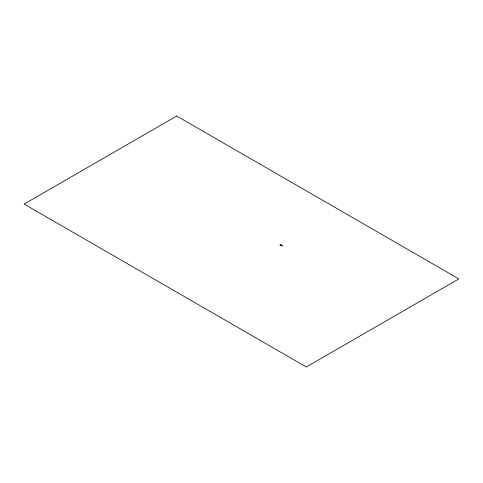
<?xml version="1.0" encoding="UTF-8"?>
<svg xmlns="http://www.w3.org/2000/svg" width="483" height="483" viewBox="0 0 483 483"><rect width="100%" height="100%" fill="white"/><g stroke="black" fill="none" stroke-linecap="round" stroke-linejoin="round"><path stroke-width="0.72" d="M282.241 245.913L282.223 245.919A1.183 0.682 0 0 1 281.577 245.859L281.529 245.865M281.378 245.829L280.991 245.738A2.53 1.461 0 0 1 279.983 245.286L279.923 245.038A0.682 0.392 0 0 1 280.466 244.706M280.599 244.639A1.63 0.942 0 0 1 281.39 244.972M281.517 245.183A2.638 1.521 0 0 1 282.392 245.883M176.693 116.017L24.15 204.086L306.307 366.983L458.85 278.914L176.693 116.017"/></g></svg>
